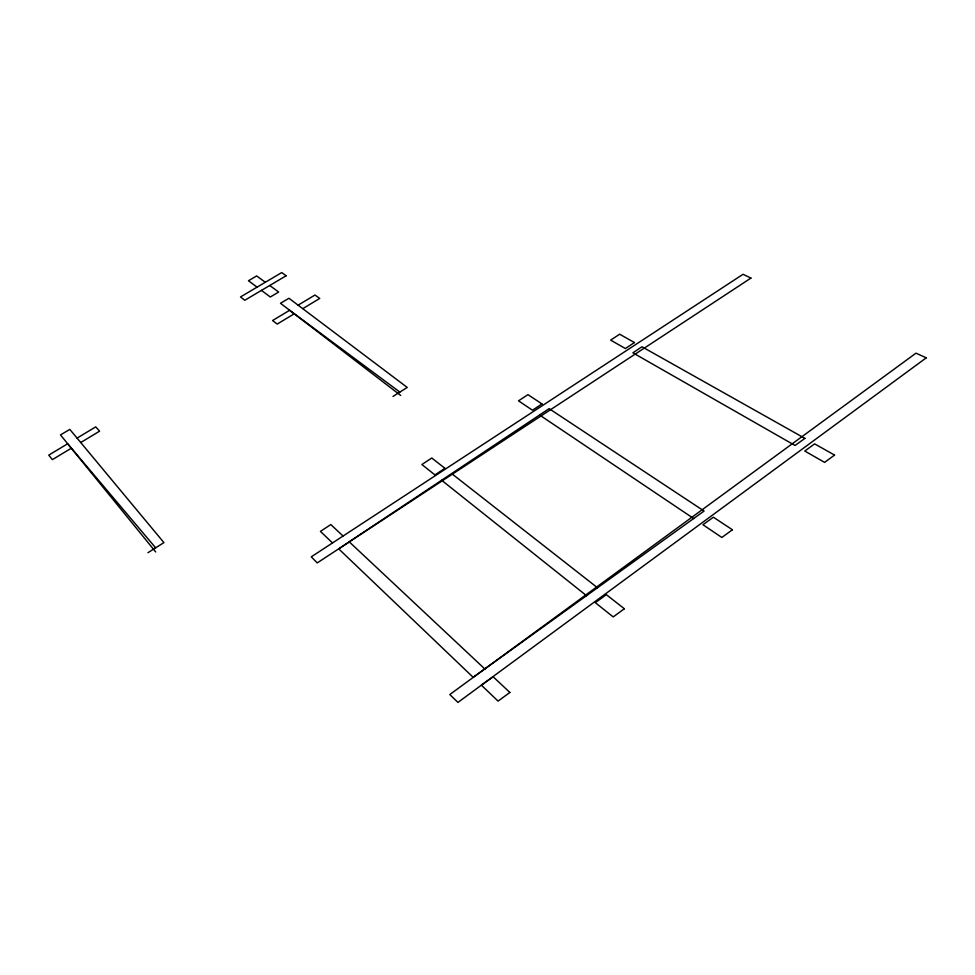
<?xml version="1.0" encoding="UTF-8"?>
<svg xmlns="http://www.w3.org/2000/svg" width="975" height="975" viewBox="0 0 975 975"><rect width="100%" height="100%" fill="white"/><g stroke="black" fill="none" stroke-linecap="round" stroke-linejoin="round"><path stroke-width="1.46" d="M338.739 548.888L349.269 541.868M147.944 552.715L155.634 547.804L71.394 448.171L52.394 459.627L48.75 455.13L67.665 443.759L71.297 448.22M392.998 396.447L399.847 392.072L294.328 313.755L277.205 324.078L272.573 320.531L289.636 310.269L294.243 313.804M397.91 393.315L407.245 387.441L288.953 298.265L280.495 303.262L400.713 395.46M153.453 549.193L163.922 542.612L69.822 429.402L60.487 434.923L155.695 551.947M77.062 438.104L95.733 426.879L99.596 431.169L80.827 442.479M298.106 305.175L314.962 295.035L319.763 298.423L302.847 308.624M539.577 414.997L693.676 518.529M265.322 282.275L256.644 275.937L248.467 280.751L257.071 287.15M269.722 285.492L278.655 292.025L270.319 296.997L261.446 290.392M451.644 473.57L597.553 587.791M441.626 480.248L586.572 595.713M342.993 535.982L330.805 524.55L320.434 531.387L332.512 542.941M484.867 669.008L349.208 541.808L549.12 408.635L704.072 511.046L473.155 677.308L338.678 548.827M926.25 357.825L457.945 702.414L449.804 694.541L916 353.157L926.25 357.825M509.876 692.457L498.054 701.098L481.382 685.169L493.155 676.784L509.876 692.457M624.353 608.766L613.202 616.919L595.323 602.672L606.352 594.677L624.353 608.766M732.408 529.766L721.866 537.469L702.938 524.745L713.383 517.201L732.408 529.766M834.563 455.081L824.594 462.369L804.765 451.035L814.637 443.881L834.563 455.081M804.887 438.384L795.052 445.477L632.897 352.828L641.989 346.771L804.887 438.384M444.929 468.317L434.96 474.935L421.895 464.527L431.767 458.018L444.929 468.317M541.966 403.918L532.472 410.219L518.517 400.847L527.938 394.643L541.966 403.918M634.445 342.542L625.389 348.538L610.655 340.129L619.637 334.206L634.445 342.542M750.945 278.082L317.228 562.916L311.281 556.835L743.035 274.292L750.945 278.082M286.175 275.742L244.798 300.263L240.496 296.948L281.702 272.586L286.175 275.742"/></g></svg>
